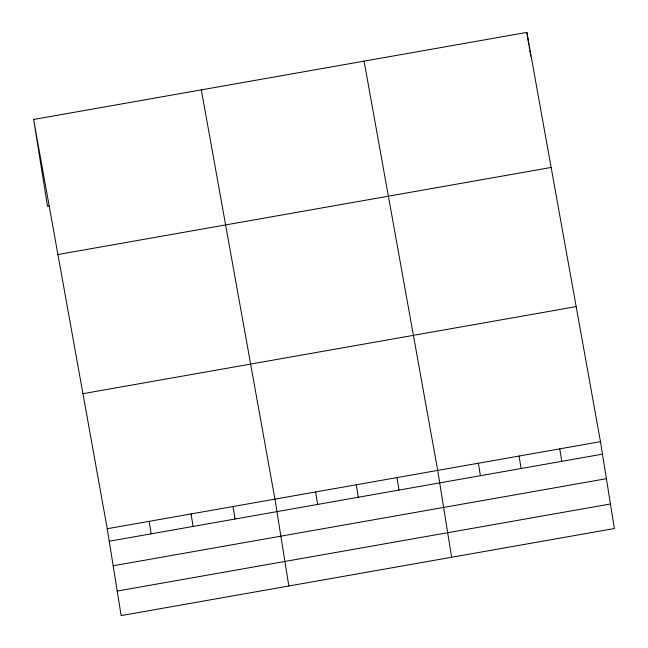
<?xml version="1.0" encoding="UTF-8"?>
<svg xmlns="http://www.w3.org/2000/svg" width="648" height="648" viewBox="0 0 648 648"><rect width="100%" height="100%" fill="white"/><g stroke="black" fill="none" stroke-linecap="round" stroke-linejoin="round"><path stroke-width="0.97" d="M33.623 119.475L526.856 32.4L600.469 441.669L614.377 528.525L121.144 615.6L107.236 528.744L33.623 119.475L47.531 206.331L49.483 205.991M57.915 254.534L551.148 167.459M82.944 393.684L576.177 306.609M107.236 528.744L600.469 441.669M109.237 541.234L602.47 454.151M113.165 565.777L606.398 478.694M117.215 591.057L610.448 503.982M364.087 61.139L437.7 470.408L451.615 557.256M201.317 89.87L274.93 499.138L288.846 585.995M526.856 32.4L528.857 44.882M529.157 46.769L529.457 48.657M529.764 50.552L530.064 52.439M530.364 54.327L530.672 56.214M559.775 448.853L561.775 461.335M519.08 456.038L521.081 468.52M478.394 463.223L480.395 475.705M397.005 477.584L399.006 490.074M356.319 484.769L358.32 497.259M315.625 491.954L317.625 504.444M233.005 506.542L235.005 519.024M191.079 513.945L193.08 526.427M149.162 521.348L151.154 533.831"/></g></svg>
